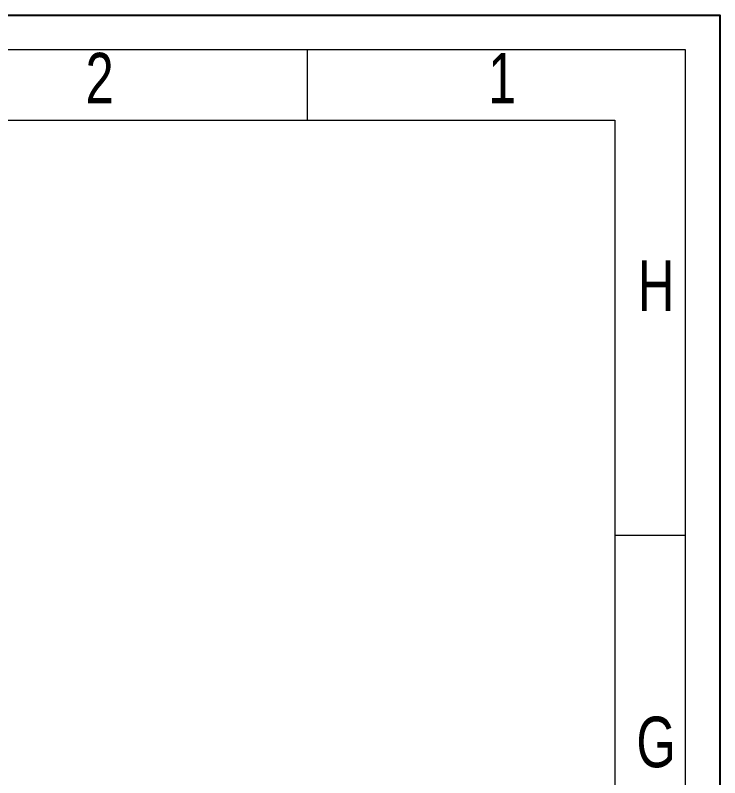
# Model space of a CAD drawing. Header units: millimetres. Extents: x -4200 to 3581, y -7493 to -4075.
# Drawn here: x 802 to 991.4, y -4280.2 to -4075.1 of the extents above; entities that cross this region are included whole.
import ezdxf

# ---------------------------------------------------------------- set-up
doc = ezdxf.new("R2010")
doc.units = ezdxf.units.MM
doc.header["$LTSCALE"] = 0.7
doc.linetypes.add('SLD-SOLID', pattern=[0])
doc.layers.add('out txt', color=202, linetype='Continuous', lineweight=13)
doc.styles.add('SLDTEXTSTYLE0', font='TXT', dxfattribs={"width": 0.75})

msp = doc.modelspace()

# ---------------------------------------------------------------- linework, layer by layer
at = {"layer": 'Defpoints', "linetype": 'SLD-SOLID'}
msp.add_lwpolyline([(-346.1, -4075.06), (991.41, -4075.06), (991.41, -5024.24), (-346.1, -5024.24)], close=True, dxfattribs=at)
at = {"layer": 'out txt', "linetype": 'SLD-SOLID'}
for p, q in [((880.61, -4103.29), (880.61, -4084.32)), ((-317.87, -4103.29), (963.19, -4103.29)), ((963.19, -4103.29), (963.19, -4996.01)), ((963.19, -4214.88), (982.16, -4214.88))]:
    msp.add_line(p, q, dxfattribs=at)
msp.add_lwpolyline([(-336.84, -4084.32), (982.16, -4084.32), (982.16, -5014.98), (-336.84, -5014.98)], close=True, dxfattribs=at)

# ---------------------------------------------------------------- texts
at = {"layer": 'out txt', "linetype": 'Continuous', "char_height": 13.61, "attachment_point": 2, "style": 'SLDTEXTSTYLE0'}
for s, insert in [('2', (824.68, -4085.18)), ('1', (932.92, -4085.18)), ('H', (974.31, -4140.98)), ('G', (974.31, -4263.73))]:
    msp.add_mtext(s, dxfattribs=dict(at, insert=insert))

doc.saveas('drawing.dxf')
